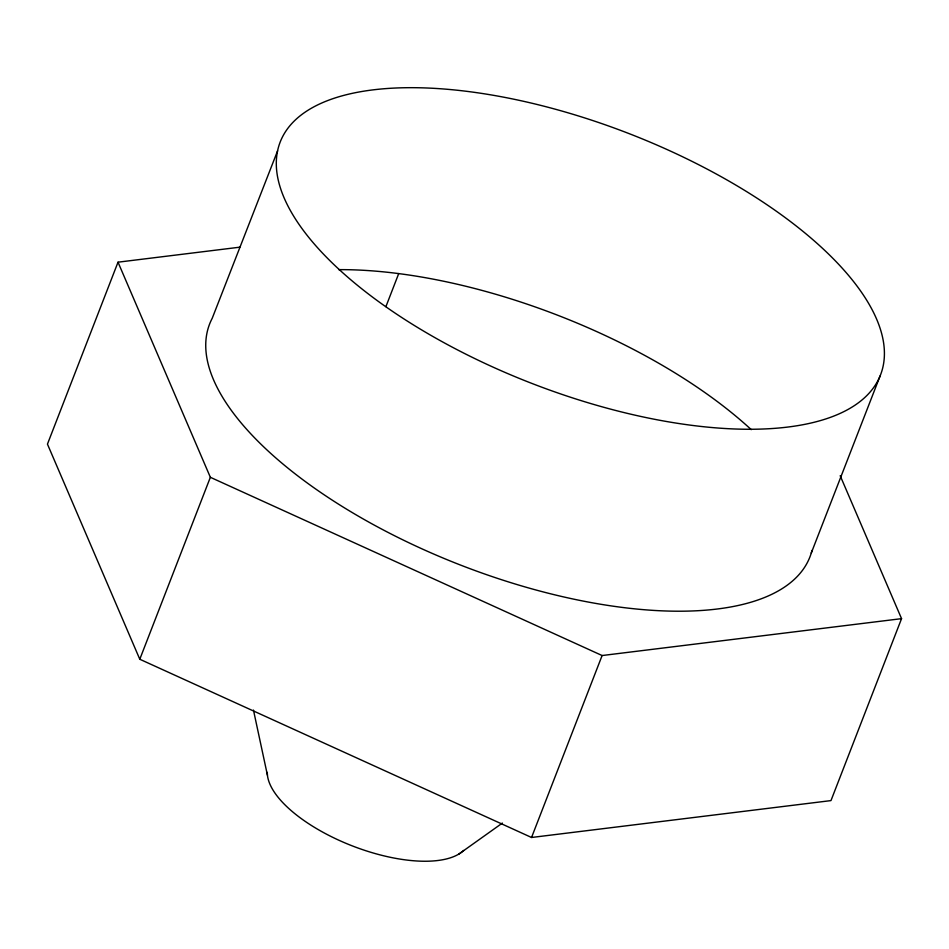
<?xml version="1.0" encoding="UTF-8"?>
<svg xmlns="http://www.w3.org/2000/svg" width="949" height="949" viewBox="0 0 949 949"><rect width="100%" height="100%" fill="white"/><g stroke="black" fill="none" stroke-linecap="round" stroke-linejoin="round"><path stroke-width="1.42" d="M239.848 247.179L118.02 262.185L47.45 444.132L139.788 659.247L531.547 837.481L830.98 800.6L901.55 618.653L840.185 475.698M139.788 659.247L210.358 477.3L118.02 262.185M385.911 306.634L398.734 273.549M531.547 837.481L602.117 655.534L901.55 618.653M811.265 553.053L880.103 375.946A321.948 134.023 21.2 0 0 474.654 92.373A321.948 134.023 21.2 0 0 386.326 307.096A321.948 134.023 21.2 0 0 880.103 375.946M277.594 150.832L212.22 318.283A321.948 134.023 21.2 0 0 461.855 565.58A321.948 134.023 21.2 0 0 812.012 550.42M458.972 853.993L502.389 823.068M210.358 477.3L602.117 655.534M253.454 710.077L267.428 775.179M338.674 269.635A321.948 134.023 21.2 0 1 751.276 429.66M463.693 850.434A107.32 44.674 21.2 0 1 350.513 845.191A107.32 44.674 21.2 0 1 267.298 772.391"/></g></svg>
